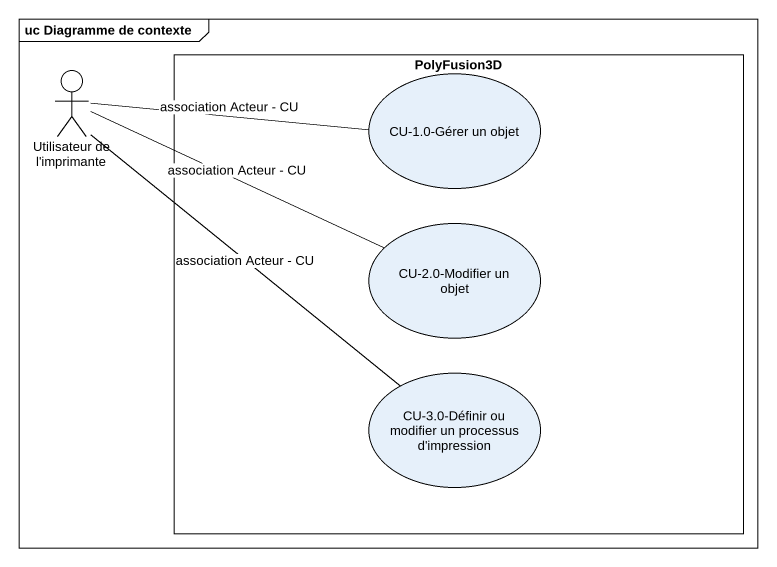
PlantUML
@startuml
mainframe uc Diagramme de contexte
actor "Utilisateur de l'imprimante" as Utilisateur_de_l_imprimante
rectangle PolyFusion3D {
  usecase "CU-1.0-Gérer un objet" as CU_1_0_Gérer_un_objet
  usecase "CU-2.0-Modifier un objet" as CU_2_0_Modifier_un_objet
  usecase "CU-3.0-Définir ou modifier un processus d'impression" as CU_3_0_Définir_ou_modifier
}
Utilisateur_de_l_imprimante -right- CU_1_0_Gérer_un_objet : association Acteur - CU
Utilisateur_de_l_imprimante -right- CU_2_0_Modifier_un_objet : association Acteur - CU
Utilisateur_de_l_imprimante -- CU_3_0_Définir_ou_modifier : association Acteur - CU
@enduml
